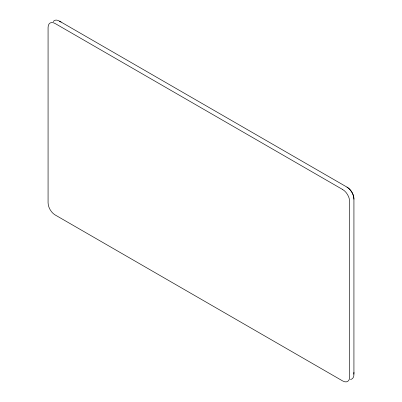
<?xml version="1.0" encoding="UTF-8"?>
<svg xmlns="http://www.w3.org/2000/svg" width="402" height="402" viewBox="0 0 402 402"><rect width="100%" height="100%" fill="white"/><g stroke="black" fill="none" stroke-linecap="round" stroke-linejoin="round"><path stroke-width="0.6" d="M59.436 21.371A9.377 5.412 60 0 1 61.149 22.1M353.926 372.347A9.377 5.412 60 0 1 353.7 374.202M346.931 187.096A9.899 5.713 60 0 1 353.926 199.216M53.245 21.577A9.899 5.713 60 0 1 59.31 21.04L347.298 187.307A9.377 5.412 60 0 1 353.926 198.794L353.926 374.473A9.899 5.713 60 0 1 350.428 379.453M342.69 189.538L55.069 23.482A9.899 5.713 60 0 0 48.074 27.527L48.074 202.784A9.899 5.713 60 0 0 55.069 214.904L342.69 380.96A9.899 5.713 60 0 0 349.69 376.92L349.69 201.663A9.899 5.713 60 0 0 342.69 189.538"/></g></svg>
